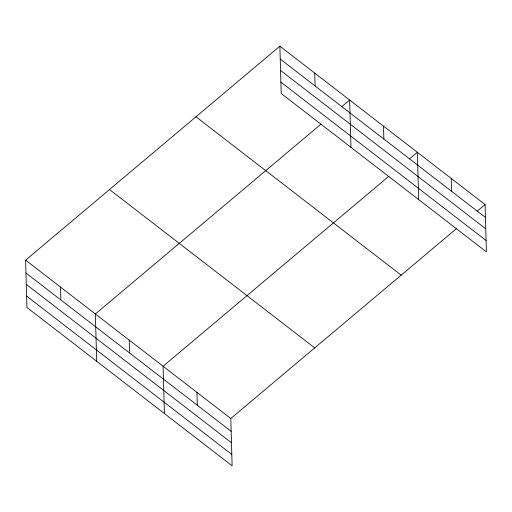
<?xml version="1.0" encoding="UTF-8"?>
<svg xmlns="http://www.w3.org/2000/svg" width="512" height="512" viewBox="0 0 512 512"><rect width="100%" height="100%" fill="white"/><g stroke="black" fill="none" stroke-linecap="round" stroke-linejoin="round"><path stroke-width="0.77" d="M25.6 260.141L230.803 418.496L232.122 465.798L26.918 307.443L25.6 260.141L279.878 46.202L485.082 204.557L486.4 251.859L281.197 93.504L279.878 46.202M321.069 124.083L95.366 313.978L96.691 361.286M341.741 106.688L349.645 100.038L350.97 147.347M388.781 176.339L163.085 366.24L164.403 413.542M409.459 158.95L417.363 152.294L418.682 199.603M230.803 418.496L456.499 228.602M477.171 211.206L485.082 204.557M280.237 59.078L485.44 217.434M280.557 70.438L485.754 228.794M280.883 82.144L486.08 240.499M195.968 116.8L401.165 275.155M109.51 189.542L314.714 347.898M25.958 273.018L231.162 431.373M26.278 284.378L231.475 442.733M26.605 296.083L231.802 454.438M451.219 178.426L451.578 191.302M383.507 126.17L383.866 139.046M314.765 73.12L315.123 85.997M196.941 392.365L197.299 405.248M129.229 340.109L129.587 352.986M60.486 287.059L60.845 299.936"/></g></svg>
